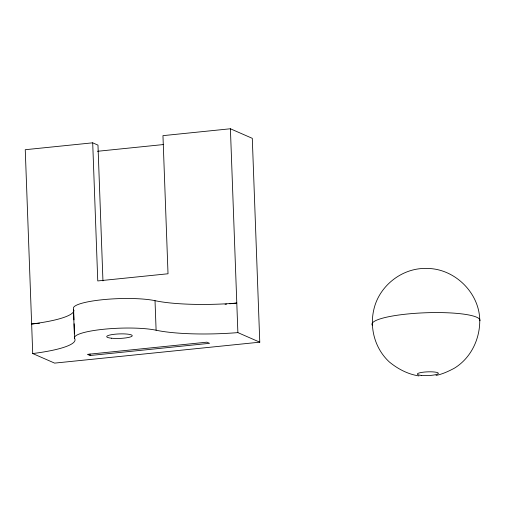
<?xml version="1.0" encoding="UTF-8"?>
<svg xmlns="http://www.w3.org/2000/svg" width="505" height="505" viewBox="0 0 505 505"><rect width="100%" height="100%" fill="white"/><g stroke="black" fill="none" stroke-linecap="round" stroke-linejoin="round"><path stroke-width="0.76" d="M418.973 375.935C407.92 374.249 397.915 369.01 389.323 361.952C374.887 348.614 369.319 327.833 373.984 308.89C379.533 285.54 402.346 267.757 426.378 268.445C453.85 268.111 478.891 291.934 479.75 319.501C480.16 338.786 471.013 358.064 454.311 368.233C448.566 371.289 442.437 374.167 435.992 375.436M92.699 142.82L25.25 149.707L32.724 353.55L54.609 363.114L259.772 342.175L252.292 138.332L230.406 128.769L162.957 135.649L168.02 273.767L97.762 280.938L92.699 142.82L97.97 145.124L102.951 280.887M97.433 151.292L163.241 144.575M39.472 323.213L31.645 324.008A77.139 13.66 -2.1 0 0 73.951 310.348M225.053 304.269L226.619 304.111M229.75 303.789L236.801 303.069A77.139 13.66 -2.1 0 1 155.022 300.683A45.059 7.979 -2.1 0 0 105.368 299.446A45.059 7.979 -2.1 0 0 73.395 307.955L74.481 337.498M90.086 355.514L209.524 343.324L206.892 342.175L87.447 354.365L90.086 355.514L90.029 353.961M32.724 353.55A77.139 13.66 -2.1 0 0 74.671 338.539A45.059 7.979 -2.1 0 1 103.658 329.26A45.059 7.979 -2.1 0 1 156.108 330.226A77.139 13.66 -2.1 0 0 237.88 332.612L259.772 342.175M230.406 128.769L237.88 332.612M155.022 300.683L156.108 330.226M73.61 309.773L73.983 319.88M74.128 323.768L74.494 333.874M74.607 336.98L74.671 338.539M372.198 325.182A54.067 9.576 -2.1 0 1 424.257 312.822A54.067 9.576 -2.1 0 1 479.977 320.744M421.183 375.379A10.51 1.862 -2.1 0 0 438.22 373.643A10.51 1.862 -2.1 0 0 424.162 372.09A10.51 1.862 -2.1 0 0 421.183 375.379M111.378 338.205A12.764 2.26 -2.1 0 0 132.064 336.096A12.764 2.26 -2.1 0 0 115.001 334.209A12.764 2.26 -2.1 0 0 111.378 338.205"/></g></svg>
